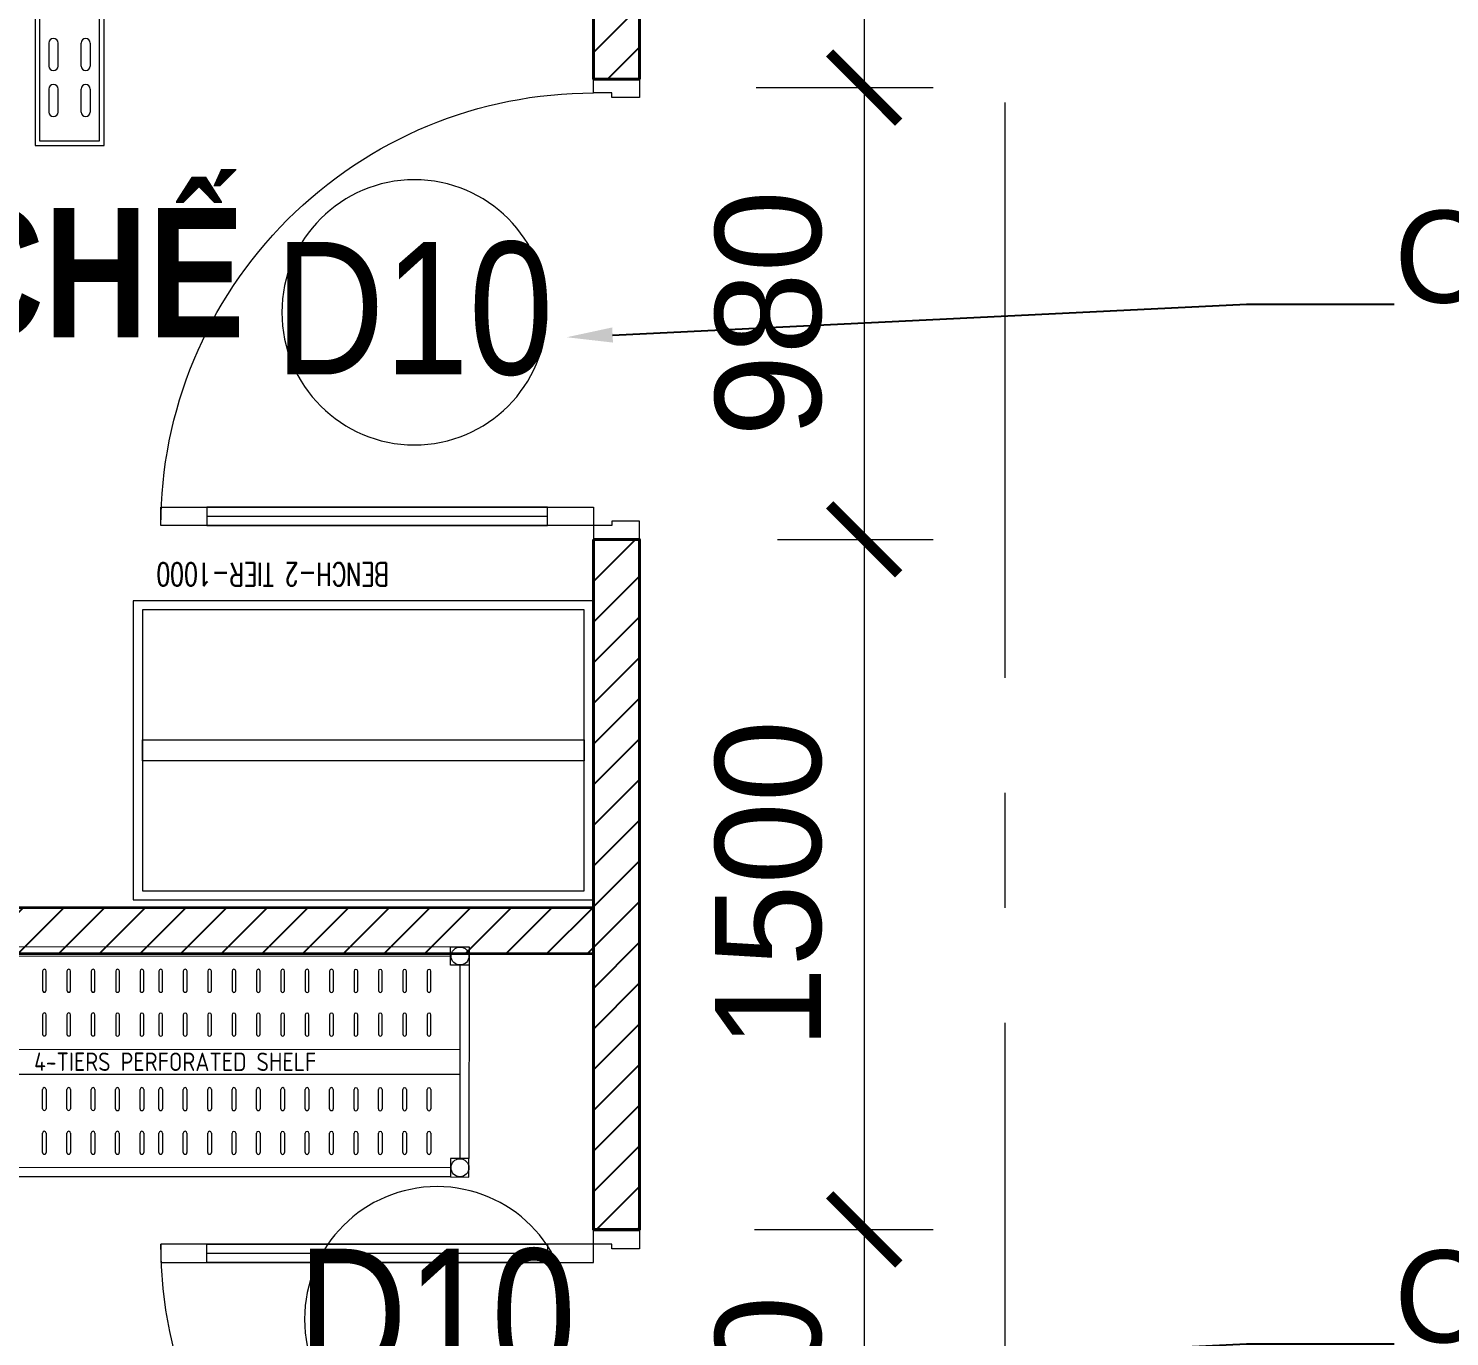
# Model space of a CAD drawing. Header units: millimetres. Extents: x 886808 to 1650903, y -1008069 to 230892.
# Drawn here: x 937831 to 940919, y -350954 to -348112 of the extents above; entities that cross this region are included whole.
import ezdxf
from ezdxf import colors
from ezdxf.entities.mleader import LeaderData, LeaderLine
from ezdxf.enums import TextEntityAlignment as Align
from ezdxf.math import Vec2, Vec3

# ---------------------------------------------------------------- set-up
doc = ezdxf.new("R2010")
doc.units = ezdxf.units.MM
doc.linetypes.add('CENTER', pattern=[2, 1.25, -0.25, 0.25, -0.25])
doc.layers.get('0').update_dxf_attribs({"lineweight": 0})
for name, color, linetype, lineweight in [('01- NET TUONG- 242', 242, 'Continuous', 40), ('8l NET TO', 8, 'Continuous', 9), ('A_Dim', 8, 'Continuous', 5), ('HACTH', 8, 'Continuous', 0), ('hatch', 250, 'Continuous', 0), ('I-FURN', 252, 'Continuous', 5), ('net vl', 33, 'Continuous', 5), ('X-BT-MB-F1$0$SP-CỬA', 157, 'Continuous', 0)]:
    doc.layers.add(name, color=color, linetype=linetype, lineweight=lineweight)
doc.layers.add('DS_Hatch', color=8, linetype='Continuous')
doc.styles.add('ADP_HC_vni_HC', font='')
doc.styles.add('MtXpl_architxt_shx', font='architxt.shx')
doc.styles.add('MtXpl_simplex8_shx', font='simplex8.shx')
doc.styles.add('OBAYASHI', font='ARIALN.TTF')
doc.styles.add('Roof Fl type B$0$GHICHUTHUONG', font='arial.ttf', dxfattribs={"width": 0.8})
doc.styles.add('TIÊU ĐỀ', font='arial.ttf', dxfattribs={"height": 230})
doc.styles.add('TRUNG TIN', font='')
doc.styles.get('ADP_HC_vni_HC').set_extended_font_data('VNI-Helve-Condense')
doc.styles.get('TRUNG TIN').set_extended_font_data('VNI-Helve-Condense')
doc.dimstyles.new('1-100', dxfattribs={"dimtxt": 230, "dimasz": 150, "dimexe": 150, "dimexo": 300, "dimgap": 90, "dimtad": 1, "dimdec": 0, "dimrnd": 5, "dimzin": 0, "dimtxsty": 'TIÊU ĐỀ', "dimblk": 'ARCHTICK', "dimcen": 100, "dimdle": 120, "dimclrd": 256, "dimclre": 256, "dimclrt": 2, "dimadec": 0, "dimazin": 0, "dimtfac": 1, "dimtdec": 0, "dimtix": 1, "dimtmove": 1, "dimatfit": 3, "dimldrblk": 'OPEN30', "dimfxl": 900, "dimtolj": 1, "dimtzin": 0, "dimlwd": 13, "dimlwe": 13, "dimarcsym": 1})

# ---------------------------------------------------------------- blocks, each defined once
blk = doc.blocks.new('TRUC KHU BEP')
at = {"layer": '8l NET TO', "color": 251, "linetype": 'CENTER', "ltscale": 1000, "true_color": 0x636466, "transparency": 33554636}
blk.add_line((5034.7, -4023.5), (5034.7, 41133.5), dxfattribs=at)
blk = doc.blocks.new('so thu tu bac thang')
at = {"ltscale": 300}
blk.add_circle((37.7, 0), 125, dxfattribs=at)
at = {"style": 'OBAYASHI'}
blk.add_attdef('SO_THU_TU_BAC_THANG', (-91.5, -138.5), '', height=300, dxfattribs=at)
blk = doc.blocks.new('*U109')
at = {"layer": 'X-BT-MB-F1$0$SP-CỬA', "transparency": 33554636}
blk.add_line((50, -100), (50, -840), dxfattribs=at)
for points in [[(0, 100.1), (40, 100.1), (40, 40), (30, 40), (30, 0), (0, 0)], [(1000, 100.1), (960, 100.1), (960, 40), (970, 40), (970, 0), (1000, 0)], [(30, 0), (30, -940), (70, -940), (70, 0)], [(30, -100), (70, -100), (70, -840), (30, -840)]]:
    blk.add_lwpolyline(points, close=True, dxfattribs=at)
at = {"layer": 'X-BT-MB-F1$0$SP-CỬA', "ltscale": 100, "transparency": 33554636}
blk.add_arc((30, 0), 940, 270, 0, dxfattribs=at)
blk = doc.blocks.new('*U1459')
at = {"layer": 'X-BT-MB-F1$0$SP-CỬA'}
blk.add_line((100, -50), (840, -50), dxfattribs=at)
for points in [[(-100, 0), (-100, -40), (-40, -40), (-40, -30), (0, -30), (0, 0)], [(0, -30), (940, -30), (940, -70), (0, -70)], [(100, -30), (100, -70), (840, -70), (840, -30)], [(-100, -1000), (-100, -960), (-40, -960), (-40, -970), (0, -970), (0, -1000)]]:
    blk.add_lwpolyline(points, close=True, dxfattribs=at)
at = {"layer": 'X-BT-MB-F1$0$SP-CỬA', "ltscale": 100}
blk.add_arc((0, -30), 940, 269.999, 359.999, dxfattribs=at)
blk = doc.blocks.new('BO TRI BEP')
at = {"layer": 'DS_Hatch', "transparency": 33554534}
h = blk.add_hatch(dxfattribs=at)
h.set_pattern_fill('ANSI31', color=256, scale=500)
h.set_pattern_definition([(45, (-934988.59, 379499.195), (-44.194174, 44.194174), [])])
h.paths.add_polyline_path([(6079.1, 13806.3), (9930.4, 13806.3), (9930.4, 13697.9), (6079.1, 13697.9)])
h.paths.add_polyline_path([(4269.5, 17522.7), (200.2, 17522.7), (200.2, 17622.7), (4269.5, 17622.7)])
h.paths.add_polyline_path([(4780, 27100), (200.2, 27100), (200.2, 27200), (4780, 27200)])
h.paths.add_polyline_path([(4070.1, 27200), (4170.1, 27200), (4170.1, 27776), (4070.1, 27776)])
h.paths.add_polyline_path([(200.2, 29477), (4070.1, 29477.5), (4070.1, 29377.5), (200.2, 29377)])
h.paths.add_polyline_path([(4070.1, 30277), (4170.1, 30277), (4170.2, 28778), (4070.1, 28778)])
h.paths.add_polyline_path([(4170.2, 31277), (4170.2, 36900), (4070.2, 36900), (4070.2, 31277)])
at = {"layer": '01- NET TUONG- 242', "transparency": 33554636}
for points in [[(4170.2, 31277), (4170.2, 36900), (4070.2, 36900), (4070.2, 31277)], [(4070.1, 30277), (4170.1, 30277), (4170.2, 28778), (4070.1, 28778)], [(200.2, 29477), (4070.1, 29477.5), (4070.1, 29377.5), (200.2, 29377)]]:
    blk.add_lwpolyline(points, close=True, dxfattribs=at)
at = {"layer": 'net vl', "ltscale": 300, "transparency": 33554636, "extrusion": (1.99684e-08, 4.10546e-11, -1), "rotation": 90.00102455038493}
blk.add_blockref('*U109', (-4070.1, 30277, 0), dxfattribs=at)
at = {"layer": 'net vl', "ltscale": 300, "transparency": 33554636, "extrusion": (-4.10546e-11, 1.99684e-08, -1), "rotation": 0.001024550384951719}
blk.add_blockref('*U1459', (-4070.1, 28776, 0), dxfattribs=at)
at = {"layer": 'net vl', "ltscale": 300, "transparency": 33554636, "insert": (2315.2, 30854.6), "char_height": 280.709, "width": 3272.741, "attachment_point": 5, "style": 'Roof Fl type B$0$GHICHUTHUONG'}
blk.add_mtext('{\\fArial|b1|i0|c0|p34;KHU SƠ CHẾ}', dxfattribs=at)
blk = doc.blocks.new('A$C26DD556D')
at = {"layer": 'hatch', "transparency": 33554636}
for p, q in [((4736, 23219.3), (4736, 21819.3)), ((4746, 23209.3), (4746, 21829.3)), ((4876, 21829.3), (4876, 23209.3)), ((4886, 21819.3), (4886, 23219.3)), ((4766, 22041.7), (4766, 21991.7)), ((4786, 21991.7), (4786, 22041.7)), ((4836, 21991.7), (4836, 22041.7)), ((4856, 22041.7), (4856, 21991.7)), ((4766, 21941.7), (4766, 21891.7)), ((4786, 21891.7), (4786, 21941.7)), ((4836, 21891.7), (4836, 21941.7)), ((4856, 21941.7), (4856, 21891.7)), ((4736, 21819.3), (4886, 21819.3)), ((4746, 21829.3), (4876, 21829.3)), ((4519.2, 20078.7), (5639.2, 20078.3)), ((5639.2, 20078.3), (5639.2, 20078.3)), ((5639.2, 20078.3), (5679.2, 20078.2)), ((5639.2, 20038.3), (5639.2, 20078.3)), ((5639.2, 20078.3), (5639.2, 20078.3)), ((5639.2, 20078.3), (5679.2, 20078.2)), ((5679.2, 20078.2), (5679.2, 20038.2)), ((4519.2, 20058.7), (5639.2, 20058.3)), ((4752.3, 20025.6), (4752.3, 19983.6)), ((4760.3, 19983.6), (4760.3, 20025.6)), ((4805.3, 20025.6), (4805.3, 19983.6)), ((4813.3, 19983.6), (4813.3, 20025.6)), ((4858.3, 20025.6), (4858.3, 19983.6)), ((4866.3, 19983.6), (4866.3, 20025.6)), ((4911.3, 20025.5), (4911.3, 19983.5)), ((4919.3, 19983.5), (4919.3, 20025.5)), ((4964.3, 20025.5), (4964.3, 19983.5)), ((4972.3, 19983.5), (4972.3, 20025.5)), ((5005.3, 20025.5), (5005.3, 19983.5)), ((5013.3, 19983.5), (5013.3, 20025.5)), ((5058.3, 20025.5), (5058.3, 19983.5)), ((5066.3, 19983.5), (5066.3, 20025.5)), ((5111.3, 20025.5), (5111.3, 19983.5)), ((5119.3, 19983.5), (5119.3, 20025.5)), ((5164.3, 20025.4), (5164.3, 19983.4)), ((5172.3, 19983.4), (5172.3, 20025.4)), ((5217.3, 20025.4), (5217.3, 19983.4)), ((5225.3, 19983.4), (5225.3, 20025.4)), ((5270.3, 20025.4), (5270.3, 19983.4)), ((5278.3, 19983.4), (5278.3, 20025.4)), ((5323.3, 20025.4), (5323.3, 19983.4)), ((5331.3, 19983.4), (5331.3, 20025.4)), ((5376.3, 20025.4), (5376.3, 19983.4)), ((5384.3, 19983.4), (5384.3, 20025.4)), ((5429.3, 20025.3), (5429.3, 19983.3)), ((5437.3, 19983.3), (5437.3, 20025.3)), ((5482.3, 20025.3), (5482.3, 19983.3)), ((5490.3, 19983.3), (5490.3, 20025.3)), ((5535.3, 20025.3), (5535.3, 19983.3)), ((5543.3, 19983.3), (5543.3, 20025.3)), ((5588.3, 20025.3), (5588.3, 19983.3)), ((5596.3, 19983.3), (5596.3, 20025.3)), ((5679.2, 20038.2), (5639.2, 20038.3)), ((5639.2, 20038.3), (5639.2, 20038.3)), ((5659.2, 20038.3), (5659, 19618.3)), ((5679.2, 20038.2), (5679, 19618.2)), ((4752.3, 19930.6), (4752.3, 19888.6)), ((4760.3, 19888.6), (4760.3, 19930.6)), ((4805.3, 19930.6), (4805.3, 19888.6)), ((4813.3, 19888.6), (4813.3, 19930.6)), ((4858.3, 19930.6), (4858.3, 19888.6)), ((4866.3, 19888.6), (4866.3, 19930.6)), ((4911.3, 19930.5), (4911.3, 19888.5)), ((4919.3, 19888.5), (4919.3, 19930.5)), ((4964.3, 19930.5), (4964.3, 19888.5)), ((4972.3, 19888.5), (4972.3, 19930.5)), ((5005.3, 19930.5), (5005.3, 19888.5)), ((5013.3, 19888.5), (5013.3, 19930.5)), ((5058.3, 19930.5), (5058.3, 19888.5)), ((5066.3, 19888.5), (5066.3, 19930.5)), ((5111.3, 19930.5), (5111.3, 19888.5)), ((5119.3, 19888.5), (5119.3, 19930.5)), ((5164.3, 19930.4), (5164.3, 19888.4)), ((5172.3, 19888.4), (5172.3, 19930.4)), ((5217.3, 19930.4), (5217.3, 19888.4)), ((5225.3, 19888.4), (5225.3, 19930.4)), ((5270.3, 19930.4), (5270.3, 19888.4)), ((5278.3, 19888.4), (5278.3, 19930.4)), ((5323.3, 19930.4), (5323.3, 19888.4)), ((5331.3, 19888.4), (5331.3, 19930.4)), ((5376.3, 19930.4), (5376.3, 19888.4)), ((5384.3, 19888.4), (5384.3, 19930.4)), ((5429.3, 19930.3), (5429.3, 19888.3)), ((5437.3, 19888.3), (5437.3, 19930.3)), ((5482.3, 19930.3), (5482.3, 19888.3)), ((5490.3, 19888.3), (5490.3, 19930.3)), ((5535.3, 19930.3), (5535.3, 19888.3)), ((5543.3, 19888.3), (5543.3, 19930.3)), ((5588.3, 19930.3), (5588.3, 19888.3)), ((5596.3, 19888.3), (5596.3, 19930.3)), ((4499.1, 19855.7), (5659.1, 19855.3)), ((5659.1, 19855.3), (5659.1, 19801.3)), ((4499.1, 19801.7), (5659.1, 19801.3)), ((4752.2, 19726.6), (4752.2, 19768.6)), ((4760.2, 19768.6), (4760.2, 19726.6)), ((4805.2, 19726.6), (4805.2, 19768.6)), ((4813.2, 19768.6), (4813.2, 19726.6)), ((4858.2, 19726.6), (4858.2, 19768.6)), ((4866.2, 19768.6), (4866.2, 19726.6)), ((4911.2, 19726.5), (4911.2, 19768.5)), ((4919.2, 19768.5), (4919.2, 19726.5)), ((4964.2, 19726.5), (4964.2, 19768.5)), ((4972.2, 19768.5), (4972.2, 19726.5)), ((5005.2, 19726.5), (5005.2, 19768.5)), ((5013.2, 19768.5), (5013.2, 19726.5)), ((5058.2, 19726.5), (5058.2, 19768.5)), ((5066.2, 19768.5), (5066.2, 19726.5)), ((5111.2, 19726.5), (5111.2, 19768.5)), ((5119.2, 19768.5), (5119.2, 19726.5)), ((5164.2, 19726.4), (5164.2, 19768.4)), ((5172.2, 19768.4), (5172.2, 19726.4)), ((5217.2, 19726.4), (5217.2, 19768.4)), ((5225.2, 19768.4), (5225.2, 19726.4)), ((5270.2, 19726.4), (5270.2, 19768.4)), ((5278.2, 19768.4), (5278.2, 19726.4)), ((5323.2, 19726.4), (5323.2, 19768.4)), ((5331.2, 19768.4), (5331.2, 19726.4)), ((5376.2, 19726.4), (5376.2, 19768.4)), ((5384.2, 19768.4), (5384.2, 19726.4)), ((5429.2, 19726.3), (5429.2, 19768.3)), ((5437.2, 19768.3), (5437.2, 19726.3)), ((5482.2, 19726.3), (5482.2, 19768.3)), ((5490.2, 19768.3), (5490.2, 19726.3)), ((5535.2, 19726.3), (5535.2, 19768.3)), ((5543.2, 19768.3), (5543.2, 19726.3)), ((5588.2, 19726.3), (5588.2, 19768.3)), ((5596.2, 19768.3), (5596.2, 19726.3)), ((4752.2, 19631.6), (4752.2, 19673.6)), ((4760.2, 19673.6), (4760.2, 19631.6)), ((4805.2, 19631.6), (4805.2, 19673.6)), ((4813.2, 19673.6), (4813.2, 19631.6)), ((4858.2, 19631.6), (4858.2, 19673.6)), ((4866.2, 19673.6), (4866.2, 19631.6)), ((4911.2, 19631.5), (4911.2, 19673.5)), ((4919.2, 19673.5), (4919.2, 19631.5)), ((4964.2, 19631.5), (4964.2, 19673.5)), ((4972.2, 19673.5), (4972.2, 19631.5)), ((5005.2, 19631.5), (5005.2, 19673.5)), ((5013.2, 19673.5), (5013.2, 19631.5)), ((5058.2, 19631.5), (5058.2, 19673.5)), ((5066.2, 19673.5), (5066.2, 19631.5)), ((5111.2, 19631.5), (5111.2, 19673.5)), ((5119.2, 19673.5), (5119.2, 19631.5)), ((5164.2, 19631.4), (5164.2, 19673.4)), ((5172.2, 19673.4), (5172.2, 19631.4)), ((5217.2, 19631.4), (5217.2, 19673.4)), ((5225.2, 19673.4), (5225.2, 19631.4)), ((5270.2, 19631.4), (5270.2, 19673.4)), ((5278.2, 19673.4), (5278.2, 19631.4)), ((5323.2, 19631.4), (5323.2, 19673.4)), ((5331.2, 19673.4), (5331.2, 19631.4)), ((5376.2, 19631.4), (5376.2, 19673.4)), ((5384.2, 19673.4), (5384.2, 19631.4)), ((5429.2, 19631.3), (5429.2, 19673.3)), ((5437.2, 19673.3), (5437.2, 19631.3)), ((5482.2, 19631.3), (5482.2, 19673.3)), ((5490.2, 19673.3), (5490.2, 19631.3)), ((5535.2, 19631.3), (5535.2, 19673.3)), ((5543.2, 19673.3), (5543.2, 19631.3)), ((5588.2, 19631.3), (5588.2, 19673.3)), ((5596.2, 19673.3), (5596.2, 19631.3)), ((5639, 19618.3), (5639, 19578.3)), ((5679, 19618.2), (5639, 19618.3)), ((5639, 19618.3), (5639, 19618.3)), ((5639, 19618.3), (5639, 19618.3)), ((5639, 19618.3), (5639, 19578.3)), ((5679, 19578.2), (5679, 19618.2)), ((5639, 19598.3), (4519, 19598.7)), ((5639, 19578.3), (4519, 19578.7)), ((5639, 19578.3), (5679, 19578.2)), ((5639, 19578.3), (5679, 19578.2))]:
    blk.add_line(p, q, dxfattribs=at)
at = {"layer": 'hatch', "transparency": 33554636, "extrusion": (0, 0, -1)}
for p, q in [((5949.2, 20830.1), (4949.4, 20830.1)), ((4949.4, 20830.1), (4949.4, 20180.1)), ((5949.2, 20180.1), (5949.2, 20830.1)), ((5929.2, 20810.1), (4969.4, 20810.1)), ((4969.4, 20810.1), (4969.4, 20200.1)), ((5929.2, 20200.1), (5929.2, 20810.1)), ((4969.4, 20482.6), (4969.4, 20527.6)), ((4969.4, 20527.6), (5929.2, 20527.6)), ((5929.2, 20527.6), (5929.2, 20482.6)), ((5929.2, 20482.6), (4969.4, 20482.6)), ((4969.4, 20200.1), (5929.2, 20200.1)), ((4949.4, 20180.1), (5949.2, 20180.1))]:
    blk.add_line(p, q, dxfattribs=at)
at = {"layer": 'hatch', "transparency": 33554636}
for centre in [(5659.6, 20058.3), (5659.5, 19598.3)]:
    blk.add_circle(centre, 19.5, dxfattribs=at)
for centre, radius, start, end in [((4776, 22041.7), 10, 0, 180), ((4846, 22041.7), 10, 0, 180), ((4776, 21991.7), 10, 180, 0), ((4846, 21991.7), 10, 180, 0), ((4776, 21941.7), 10, 0, 180), ((4846, 21941.7), 10, 0, 180), ((4776, 21891.7), 10, 180, 0), ((4846, 21891.7), 10, 180, 0), ((4756.3, 20025.6), 4, 359.9777, 179.9777), ((4809.3, 20025.6), 4, 359.9777, 179.9777), ((4862.3, 20025.6), 4, 359.9777, 179.9777), ((4915.3, 20025.5), 4, 359.9777, 179.9777), ((4968.3, 20025.5), 4, 359.9777, 179.9777), ((5009.3, 20025.5), 4, 359.9777, 179.9777), ((5062.3, 20025.5), 4, 359.9777, 179.9777), ((5115.3, 20025.5), 4, 359.9777, 179.9777), ((5168.3, 20025.4), 4, 359.9777, 179.9777), ((5221.3, 20025.4), 4, 359.9777, 179.9777), ((5274.3, 20025.4), 4, 359.9777, 179.9777), ((5327.3, 20025.4), 4, 359.9777, 179.9777), ((5380.3, 20025.4), 4, 359.9777, 179.9777), ((5433.3, 20025.3), 4, 359.9777, 179.9777), ((5486.3, 20025.3), 4, 359.9777, 179.9777), ((5539.3, 20025.3), 4, 359.9777, 179.9777), ((5592.3, 20025.3), 4, 359.9777, 179.9777), ((4756.3, 19983.6), 4, 179.9777, 359.9777), ((4809.3, 19983.6), 4, 179.9777, 359.9777), ((4862.3, 19983.6), 4, 179.9777, 359.9777), ((4915.3, 19983.5), 4, 179.9777, 359.9777), ((4968.3, 19983.5), 4, 179.9777, 359.9777), ((5009.3, 19983.5), 4, 179.9777, 359.9777), ((5062.3, 19983.5), 4, 179.9777, 359.9777), ((5115.3, 19983.5), 4, 179.9777, 359.9777), ((5168.3, 19983.4), 4, 179.9777, 359.9777), ((5221.3, 19983.4), 4, 179.9777, 359.9777), ((5274.3, 19983.4), 4, 179.9777, 359.9777), ((5327.3, 19983.4), 4, 179.9777, 359.9777), ((5380.3, 19983.4), 4, 179.9777, 359.9777), ((5433.3, 19983.3), 4, 179.9777, 359.9777), ((5486.3, 19983.3), 4, 179.9777, 359.9777), ((5539.3, 19983.3), 4, 179.9777, 359.9777), ((5592.3, 19983.3), 4, 179.9777, 359.9777), ((4756.3, 19930.6), 4, 359.9777, 179.9777), ((4809.3, 19930.6), 4, 359.9777, 179.9777), ((4862.3, 19930.6), 4, 359.9777, 179.9777), ((4915.3, 19930.5), 4, 359.9777, 179.9777), ((4968.3, 19930.5), 4, 359.9777, 179.9777), ((5009.3, 19930.5), 4, 359.9777, 179.9777), ((5062.3, 19930.5), 4, 359.9777, 179.9777), ((5115.3, 19930.5), 4, 359.9777, 179.9777), ((5168.3, 19930.4), 4, 359.9777, 179.9777), ((5221.3, 19930.4), 4, 359.9777, 179.9777), ((5274.3, 19930.4), 4, 359.9777, 179.9777), ((5327.3, 19930.4), 4, 359.9777, 179.9777), ((5380.3, 19930.4), 4, 359.9777, 179.9777), ((5433.3, 19930.3), 4, 359.9777, 179.9777), ((5486.3, 19930.3), 4, 359.9777, 179.9777), ((5539.3, 19930.3), 4, 359.9777, 179.9777), ((5592.3, 19930.3), 4, 359.9777, 179.9777), ((4756.3, 19888.6), 4, 179.9777, 359.9777), ((4809.3, 19888.6), 4, 179.9777, 359.9777), ((4862.3, 19888.6), 4, 179.9777, 359.9777), ((4915.3, 19888.5), 4, 179.9777, 359.9777), ((4968.3, 19888.5), 4, 179.9777, 359.9777), ((5009.3, 19888.5), 4, 179.9777, 359.9777), ((5062.3, 19888.5), 4, 179.9777, 359.9777), ((5115.3, 19888.5), 4, 179.9777, 359.9777), ((5168.3, 19888.4), 4, 179.9777, 359.9777), ((5221.3, 19888.4), 4, 179.9777, 359.9777), ((5274.3, 19888.4), 4, 179.9777, 359.9777), ((5327.3, 19888.4), 4, 179.9777, 359.9777), ((5380.3, 19888.4), 4, 179.9777, 359.9777), ((5433.3, 19888.3), 4, 179.9777, 359.9777), ((5486.3, 19888.3), 4, 179.9777, 359.9777), ((5539.3, 19888.3), 4, 179.9777, 359.9777), ((5592.3, 19888.3), 4, 179.9777, 359.9777), ((4756.2, 19768.6), 4, 359.9777, 179.9777), ((4809.2, 19768.6), 4, 359.9777, 179.9777), ((4862.2, 19768.6), 4, 359.9777, 179.9777), ((4915.2, 19768.5), 4, 359.9777, 179.9777), ((4968.2, 19768.5), 4, 359.9777, 179.9777), ((5009.2, 19768.5), 4, 359.9777, 179.9777), ((5062.2, 19768.5), 4, 359.9777, 179.9777), ((5115.2, 19768.5), 4, 359.9777, 179.9777), ((5168.2, 19768.4), 4, 359.9777, 179.9777), ((5221.2, 19768.4), 4, 359.9777, 179.9777), ((5274.2, 19768.4), 4, 359.9777, 179.9777), ((5327.2, 19768.4), 4, 359.9777, 179.9777), ((5380.2, 19768.4), 4, 359.9777, 179.9777), ((5433.2, 19768.3), 4, 359.9777, 179.9777), ((5486.2, 19768.3), 4, 359.9777, 179.9777), ((5539.2, 19768.3), 4, 359.9777, 179.9777), ((5592.2, 19768.3), 4, 359.9777, 179.9777), ((4756.2, 19726.6), 4, 179.9777, 359.9777), ((4809.2, 19726.6), 4, 179.9777, 359.9777), ((4862.2, 19726.6), 4, 179.9777, 359.9777), ((4915.2, 19726.5), 4, 179.9777, 359.9777), ((4968.2, 19726.5), 4, 179.9777, 359.9777), ((5009.2, 19726.5), 4, 179.9777, 359.9777), ((5062.2, 19726.5), 4, 179.9777, 359.9777), ((5115.2, 19726.5), 4, 179.9777, 359.9777), ((5168.2, 19726.4), 4, 179.9777, 359.9777), ((5221.2, 19726.4), 4, 179.9777, 359.9777), ((5274.2, 19726.4), 4, 179.9777, 359.9777), ((5327.2, 19726.4), 4, 179.9777, 359.9777), ((5380.2, 19726.4), 4, 179.9777, 359.9777), ((5433.2, 19726.3), 4, 179.9777, 359.9777), ((5486.2, 19726.3), 4, 179.9777, 359.9777), ((5539.2, 19726.3), 4, 179.9777, 359.9777), ((5592.2, 19726.3), 4, 179.9777, 359.9777), ((4756.2, 19673.6), 4, 359.9777, 179.9777), ((4809.2, 19673.6), 4, 359.9777, 179.9777), ((4862.2, 19673.6), 4, 359.9777, 179.9777), ((4915.2, 19673.5), 4, 359.9777, 179.9777), ((4968.2, 19673.5), 4, 359.9777, 179.9777), ((5009.2, 19673.5), 4, 359.9777, 179.9777), ((5062.2, 19673.5), 4, 359.9777, 179.9777), ((5115.2, 19673.5), 4, 359.9777, 179.9777), ((5168.2, 19673.4), 4, 359.9777, 179.9777), ((5221.2, 19673.4), 4, 359.9777, 179.9777), ((5274.2, 19673.4), 4, 359.9777, 179.9777), ((5327.2, 19673.4), 4, 359.9777, 179.9777), ((5380.2, 19673.4), 4, 359.9777, 179.9777), ((5433.2, 19673.3), 4, 359.9777, 179.9777), ((5486.2, 19673.3), 4, 359.9777, 179.9777), ((5539.2, 19673.3), 4, 359.9777, 179.9777), ((5592.2, 19673.3), 4, 359.9777, 179.9777), ((4756.2, 19631.6), 4, 179.9777, 359.9777), ((4809.2, 19631.6), 4, 179.9777, 359.9777), ((4862.2, 19631.6), 4, 179.9777, 359.9777), ((4915.2, 19631.5), 4, 179.9777, 359.9777), ((4968.2, 19631.5), 4, 179.9777, 359.9777), ((5009.2, 19631.5), 4, 179.9777, 359.9777), ((5062.2, 19631.5), 4, 179.9777, 359.9777), ((5115.2, 19631.5), 4, 179.9777, 359.9777), ((5168.2, 19631.4), 4, 179.9777, 359.9777), ((5221.2, 19631.4), 4, 179.9777, 359.9777), ((5274.2, 19631.4), 4, 179.9777, 359.9777), ((5327.2, 19631.4), 4, 179.9777, 359.9777), ((5380.2, 19631.4), 4, 179.9777, 359.9777), ((5433.2, 19631.3), 4, 179.9777, 359.9777), ((5486.2, 19631.3), 4, 179.9777, 359.9777), ((5539.2, 19631.3), 4, 179.9777, 359.9777), ((5592.2, 19631.3), 4, 179.9777, 359.9777)]:
    blk.add_arc(centre, radius, start, end, dxfattribs=at)
at = {"layer": 'hatch', "transparency": 33554636, "style": 'MtXpl_simplex8_shx', "width": 0.7}
blk.add_text('BENCH-2 TIER-1000', height=50, rotation=180, dxfattribs=at).set_placement((5505.2, 20912.5))
at = {"layer": 'hatch', "transparency": 33554636, "style": 'MtXpl_architxt_shx'}
blk.add_text('4-TIERS PERFORATED SHELF', height=40, rotation=359.9749, dxfattribs=at).set_placement((4733.9, 19808.7))
blk = doc.blocks.new('_ArchTick')
at = {"color": 0, "linetype": 'ByBlock', "const_width": 0.15}
blk.add_lwpolyline([(-0.5, -0.5), (0.5, 0.5)], dxfattribs=at)
blk = doc.blocks.new('*D1119')
at = {"layer": 'A_Dim', "lineweight": 13, "transparency": 16777216}
for p, q in [((939647, -342479.2), (939647, -348360.5)), ((939408.8, -342599.2), (939797, -342599.2)), ((939412, -348240.5), (939797, -348240.5))]:
    blk.add_line(p, q, dxfattribs=at)
at = {"layer": 'Defpoints', "color": 0, "transparency": 16777216}
for p in [(939108.8, -342599.2), (939112, -348240.5, 0), (939647, -348240.5)]:
    blk.add_point(p, dxfattribs=at)
at = {"layer": 'A_Dim', "lineweight": 13, "transparency": 16777216, "xscale": 150, "yscale": 150, "zscale": 150}
for p, rotation in [((939647, -342599.2), 90), ((939647, -348240.5), 270)]:
    blk.add_blockref('_ArchTick', p, dxfattribs=dict(at, rotation=rotation))
at = {"layer": 'A_Dim', "color": 2, "transparency": 16777216, "insert": (939439.6, -345419.9), "char_height": 230, "attachment_point": 5, "rotation": 90, "style": 'TIÊU ĐỀ'}
blk.add_mtext('\\A1;5640', dxfattribs=at)
blk = doc.blocks.new('_Open30')
at = {"color": 0, "linetype": 'ByBlock', "lineweight": -2}
for p, q in [((-1, 0.268), (0, 0)), ((0, 0), (-1, -0.268)), ((0, 0), (-1, 0))]:
    blk.add_line(p, q, dxfattribs=at)
blk = doc.blocks.new('*D1120')
at = {"layer": 'A_Dim', "lineweight": 13, "transparency": 16777216}
for p, q in [((939647, -348120.5), (939647, -349342.2)), ((939412, -348240.5), (939797, -348240.5)), ((939458.7, -349222.2), (939797, -349222.2))]:
    blk.add_line(p, q, dxfattribs=at)
at = {"layer": 'Defpoints', "color": 0, "transparency": 16777216}
for p in [(939112, -348240.5, 0), (939158.7, -349222.2, 0), (939647, -349222.2)]:
    blk.add_point(p, dxfattribs=at)
at = {"layer": 'A_Dim', "lineweight": 13, "transparency": 16777216, "xscale": 150, "yscale": 150, "zscale": 150}
for p, rotation in [((939647, -348240.5), 90), ((939647, -349222.2), 270)]:
    blk.add_blockref('_ArchTick', p, dxfattribs=dict(at, rotation=rotation))
at = {"layer": 'A_Dim', "color": 2, "transparency": 16777216, "insert": (939439.6, -348731.4), "char_height": 230, "attachment_point": 5, "rotation": 90, "style": 'TIÊU ĐỀ'}
blk.add_mtext('\\A1;980', dxfattribs=at)
blk = doc.blocks.new('*D1121')
at = {"layer": 'A_Dim', "lineweight": 13, "transparency": 16777216}
for p, q in [((939647, -349102.2), (939647, -350841.2)), ((939458.7, -349222.2), (939797, -349222.2)), ((939408.7, -350721.2), (939797, -350721.2))]:
    blk.add_line(p, q, dxfattribs=at)
at = {"layer": 'Defpoints', "color": 0, "transparency": 16777216}
for p in [(939158.7, -349222.2, 0), (939108.7, -350721.2), (939647, -350721.2)]:
    blk.add_point(p, dxfattribs=at)
at = {"layer": 'A_Dim', "lineweight": 13, "transparency": 16777216, "xscale": 150, "yscale": 150, "zscale": 150}
for p, rotation in [((939647, -349222.2), 90), ((939647, -350721.2), 270)]:
    blk.add_blockref('_ArchTick', p, dxfattribs=dict(at, rotation=rotation))
at = {"layer": 'A_Dim', "color": 2, "transparency": 16777216, "insert": (939439.6, -349971.7), "char_height": 230, "attachment_point": 5, "rotation": 90, "style": 'TIÊU ĐỀ'}
blk.add_mtext('\\A1;1500', dxfattribs=at)
blk = doc.blocks.new('*D1122')
at = {"layer": 'A_Dim', "lineweight": 13, "transparency": 16777216}
for p, q in [((939647, -350601.2), (939647, -351843.2)), ((939408.7, -350721.2), (939797, -350721.2)), ((939458.7, -351723.2), (939797, -351723.2))]:
    blk.add_line(p, q, dxfattribs=at)
at = {"layer": 'Defpoints', "color": 0, "transparency": 16777216}
for p in [(939108.7, -350721.2), (939158.7, -351723.2), (939647, -351723.2)]:
    blk.add_point(p, dxfattribs=at)
at = {"layer": 'A_Dim', "lineweight": 13, "transparency": 16777216, "xscale": 150, "yscale": 150, "zscale": 150}
for p, rotation in [((939647, -350721.2), 90), ((939647, -351723.2), 270)]:
    blk.add_blockref('_ArchTick', p, dxfattribs=dict(at, rotation=rotation))
at = {"layer": 'A_Dim', "color": 2, "transparency": 16777216, "insert": (939439.6, -351222.2), "char_height": 230, "attachment_point": 5, "rotation": 90, "style": 'TIÊU ĐỀ'}
blk.add_mtext('\\A1;1000', dxfattribs=at)

msp = doc.modelspace()

# ---------------------------------------------------------------- block references
at = {"transparency": 33554636}
msp.add_blockref('TRUC KHU BEP', (934918.6, -379499.2), dxfattribs=at)
ref = msp.add_blockref('so thu tu bac thang', (938756.5, -348728.9), dxfattribs=dict(at, xscale=-2.304000000003725, yscale=2.304000000003725, zscale=2.304, rotation=359.9999999985525))
ref.add_attrib('SO_THU_TU_BAC_THANG', 'D10', dxfattribs={"height": 288, "style": 'TRUNG TIN'}).set_placement((938668.8, -348863.8), align=Align.CENTER)
ref = msp.add_blockref('so thu tu bac thang', (938805.8, -350916.2), dxfattribs=dict(at, xscale=-2.304000000003725, yscale=2.304000000003725, zscale=2.304, rotation=359.9999999985525))
ref.add_attrib('SO_THU_TU_BAC_THANG', 'D10', dxfattribs={"height": 288, "style": 'TRUNG TIN'}).set_placement((938718, -351051.2), align=Align.CENTER)
at = {"layer": 'HACTH', "color": 252, "lineweight": -2, "true_color": 0x939598, "transparency": 33554636}
msp.add_blockref('BO TRI BEP', (934988.6, -379499.2), dxfattribs=at)
at = {"layer": 'I-FURN', "transparency": 33554636}
msp.add_blockref('A$C26DD556D', (933109.1, -370185.5), dxfattribs=at)

# ---------------------------------------------------------------- dimensions: what is measured, and where the dimension line sits
at = {"layer": 'A_Dim'}
for base, p1, p2, picture, middle in [((939647, -348240.5), (939108.8, -342599.2), (939112, -348240.5, 0), '*D1119', (939439.6, -345419.9)), ((939647, -349222.2), (939112, -348240.5, 0), (939158.7, -349222.2, 0), '*D1120', (939439.6, -348731.4)), ((939647, -350721.2), (939158.7, -349222.2, 0), (939108.7, -350721.2), '*D1121', (939439.6, -349971.7)), ((939647, -351723.2), (939108.7, -350721.2), (939158.7, -351723.2), '*D1122', (939439.6, -351222.2))]:
    dim = msp.add_linear_dim(base=base, p1=p1, p2=p2, angle=90, dimstyle='1-100', dxfattribs=at)
    dim.commit()
    dim.dimension.update_dxf_attribs({"geometry": picture, "text_midpoint": middle})

# ---------------------------------------------------------------- leaders
at = {"layer": 'Defpoints', "transparency": 33554636}
ml = msp.add_multileader_mtext('Standard', dxfattribs=at)
ml.set_content('{\\fArial|b0|i0|c0|p34;\\C256;CỬA CŨ}', color=30, style='ADP_HC_vni_HC')
ml.set_leader_properties()
ml.build(insert=Vec2(0, 0))
ml.multileader.update_dxf_attribs({"text_left_attachment_type": 7, "text_right_attachment_type": 7, "text_top_attachment_type": 10, "text_bottom_attachment_type": 10, "dogleg_length": 0.36, "arrow_head_size": 100})
ctx = ml.context
ctx.base_point, ctx.char_height, ctx.arrow_head_size, ctx.landing_gap_size, ctx.plane_origin = Vec3(940798.7, -348711.3), 200, 100, 0, Vec3(935815.1, -349349.3)
ctx.left_attachment, ctx.right_attachment = 7, 7
notes = []
notes.append((ctx, [(0, (1, 1, 0), (940477.5, -348711.3), (1, 0), 321.2, [(0, [(939000.4, -348783)], 0, [])])]))
ctx.mtext.insert, ctx.mtext.flow_direction = Vec3(940798.7, -348507.9), 5
ml = msp.add_multileader_mtext('Standard', dxfattribs=at)
ml.set_content('{\\fArial|b0|i0|c0|p34;\\C256;CỬA CŨ}', color=30, style='ADP_HC_vni_HC')
ml.set_leader_properties()
ml.build(insert=Vec2(0, 0))
ml.multileader.update_dxf_attribs({"text_left_attachment_type": 7, "text_right_attachment_type": 7, "text_top_attachment_type": 10, "text_bottom_attachment_type": 10, "dogleg_length": 0.36, "arrow_head_size": 100})
ctx = ml.context
ctx.base_point, ctx.char_height, ctx.arrow_head_size, ctx.landing_gap_size, ctx.plane_origin = Vec3(940798.7, -350970), 200, 100, 0, Vec3(935815.1, -351608)
ctx.left_attachment, ctx.right_attachment = 7, 7
notes.append((ctx, [(0, (1, 1, 0), (940477.5, -350970), (1, 0), 321.2, [(0, [(939000.4, -351041.7)], 0, [])])]))
ctx.mtext.insert, ctx.mtext.flow_direction = Vec3(940798.7, -350766.6), 5
for ctx, leaders in notes:
    for number, flags, end, landing, length, lines in leaders:
        leader = LeaderData()
        leader.index, (leader.has_last_leader_line, leader.has_dogleg_vector, leader.attachment_direction) = number, flags
        leader.last_leader_point, leader.dogleg_vector, leader.dogleg_length = Vec3(end), Vec3(landing), length
        for number, points, colour, breaks in lines:
            line = LeaderLine()
            line.index, line.vertices, line.color, line.breaks = number, Vec3.list(points), colors.encode_raw_color(colour), breaks
            leader.lines.append(line)
        ctx.leaders.append(leader)

doc.saveas('drawing.dxf')
